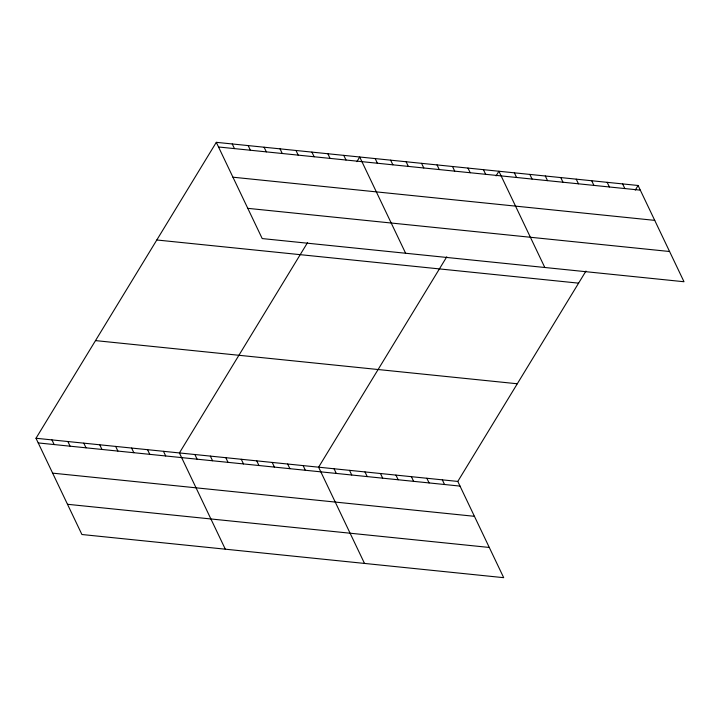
<?xml version="1.0" encoding="UTF-8"?>
<svg xmlns="http://www.w3.org/2000/svg" width="720" height="720" viewBox="0 0 720 720"><rect width="100%" height="100%" fill="white"/><g stroke="black" fill="none" stroke-linecap="round" stroke-linejoin="round"><path stroke-width="1.08" d="M585.963 271.062L457.794 481.428L503.694 577.674L81.909 534.51L36 438.264L216.306 142.326L638.091 185.49L684 281.736L262.206 238.572L216.306 142.326M307.575 242.568L179.406 452.943L225.315 549.189M356.877 161.649L359.712 157.005L405.621 253.242M446.769 256.815L318.6 467.19L364.509 563.427M496.071 175.896L498.906 171.243L544.806 267.489M635.265 190.143L638.091 185.49M218.52 146.979L640.314 190.143M232.938 177.201L654.732 220.365M247.797 208.341L669.582 251.505M156.807 239.985L578.592 283.149M95.499 340.605L517.293 383.769M36 438.264L457.794 481.428M38.223 442.926L460.008 486.09M52.632 473.148L474.426 516.312M67.491 504.288L489.276 547.452M622.629 183.906L624.852 188.559M607.167 182.322L609.381 186.975M591.696 180.738L593.919 185.4M576.234 179.163L578.448 183.816M560.763 177.579L562.986 182.232M545.301 175.995L547.524 180.648M529.839 174.411L532.053 179.064M514.368 172.827L516.591 177.48M483.435 169.659L485.658 174.321M467.973 168.084L470.196 172.737M452.511 166.5L454.725 171.153M437.04 164.916L439.263 169.569M421.578 163.332L423.792 167.985M406.107 161.748L408.33 166.401M390.645 160.164L392.868 164.817M375.183 158.58L377.397 163.242M343.782 155.367L345.996 160.029M327.843 153.738L330.066 158.391M311.913 152.109L314.127 156.762M295.974 150.48L298.197 155.133M442.323 479.844L444.546 484.506M280.044 148.851L282.258 153.504M426.861 478.269L429.075 482.922M264.105 147.222L266.328 151.875M411.39 476.685L413.613 481.338M248.175 145.584L250.389 150.246M395.928 475.101L398.151 479.754M232.236 143.955L234.459 148.608M380.466 473.517L382.68 478.17M364.995 471.933L367.218 476.586M349.533 470.349L351.747 475.011M334.062 468.774L336.285 473.427M303.138 465.606L305.352 470.259M287.667 464.022L289.89 468.675M272.205 462.438L274.419 467.091M256.734 460.854L258.957 465.507M241.272 459.27L243.495 463.932M225.81 457.695L228.024 462.348M210.339 456.111L212.562 460.764M194.877 454.527L197.091 459.18M163.476 451.314L165.699 455.967M147.537 449.685L149.76 454.338M131.607 448.056L133.83 452.709M115.668 446.418L117.891 451.08M99.738 444.789L101.961 449.442M83.799 443.16L86.022 447.813M67.869 441.531L70.092 446.184M51.93 439.902L54.153 444.555"/></g></svg>
